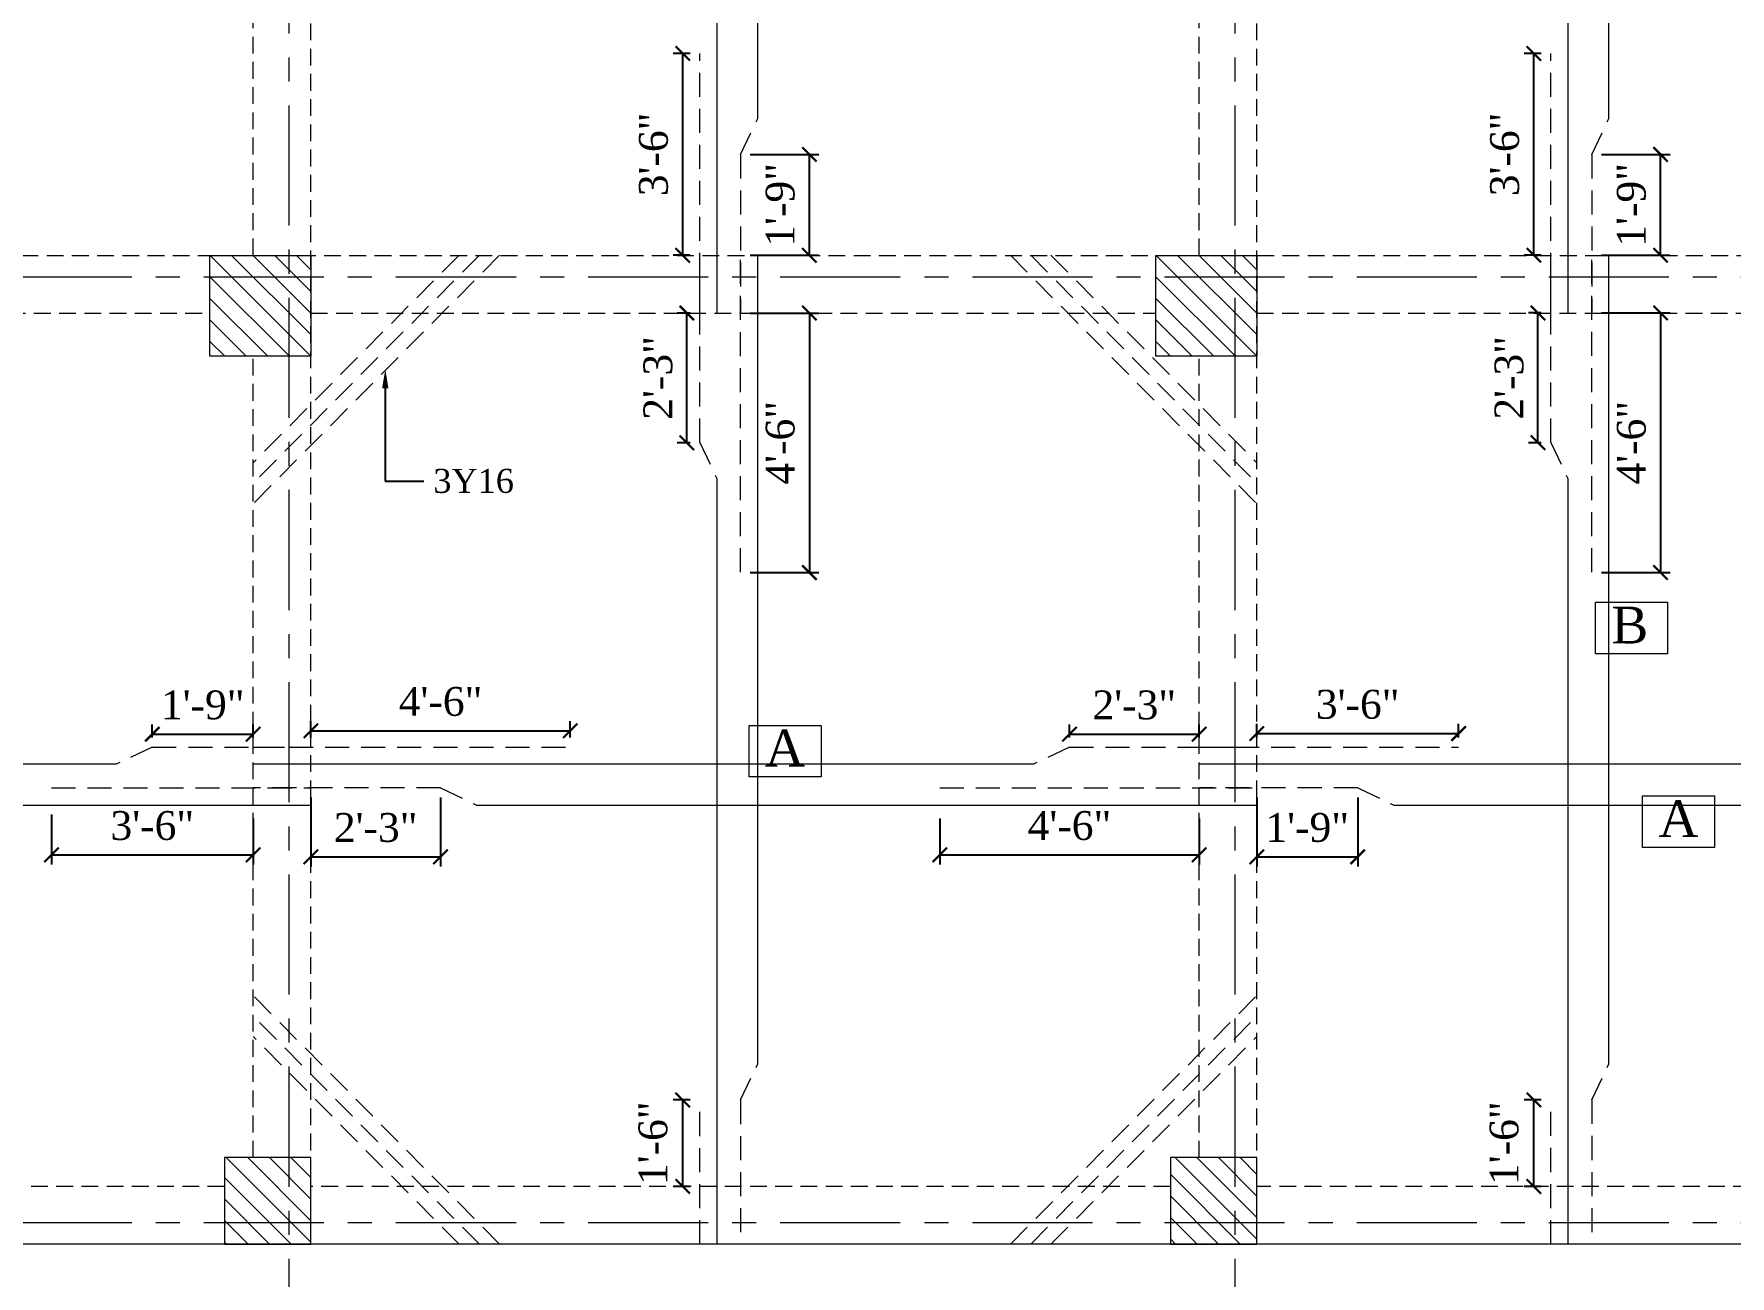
# Model space of a CAD drawing. Header units: feet. Extents: x 36263 to 96584, y 7663 to 35885.
# Drawn here: x 51185.4 to 51538.4, y 17021.7 to 17280.1 of the extents above; entities that cross this region are included whole.
import ezdxf
from ezdxf import colors
from ezdxf.entities.mleader import LeaderData, LeaderLine
from ezdxf.math import Vec2, Vec3

# ---------------------------------------------------------------- set-up
doc = ezdxf.new("R2010")
doc.units = ezdxf.units.FT
doc.linetypes.add('CENTER', pattern=[2, 1.25, -0.25, 0.25, -0.25])
doc.linetypes.add('HIDDEN', pattern=[0.375, 0.25, -0.125])
for name, color, linetype, lineweight in [('Column', 1, 'Continuous', 15), ('Dimension', 2, 'Continuous', 9), ('Hatch', 9, 'Continuous', 9), ('ST Beam', 7, 'Continuous', 20), ('ST GRIDS', 6, 'CENTER', 9), ('ST REINF', 1, 'Continuous', 35)]:
    doc.layers.add(name, color=color, linetype=linetype, lineweight=lineweight)
for name, color, linetype in [('ST DIM', 11, 'Continuous'), ('ST TABLE', 2, 'Continuous'), ('ST TEX', 3, 'Continuous')]:
    doc.layers.add(name, color=color, linetype=linetype)
doc.styles.add('RomanS', font='times.ttf')
doc.dimstyles.new('1-1', dxfattribs={"dimtxt": 9, "dimasz": 5, "dimexe": 6, "dimexo": 6, "dimgap": 3, "dimtad": 1, "dimdec": 1, "dimzin": 0, "dimdsep": 46, "dimlunit": 4, "dimtxsty": 'RomanS', "dimblk": 'ARCHTICK', "dimcen": 0.09, "dimclrd": 256, "dimclre": 256, "dimclrt": 3, "dimadec": 0, "dimazin": 0, "dimtfac": 0.6, "dimtdec": 1, "dimtix": 1, "dimtofl": 0, "dimtmove": 1, "dimatfit": 0, "dimfxl": 1, "dimtolj": 1, "dimtzin": 0, "dimarcsym": 0})
pattern_1 = [(315, (11053.9767, 9), (2.24506403, 2.24506403), [])]

# ---------------------------------------------------------------- blocks, each defined once
blk = doc.blocks.new('_ArchTick')
at = {"color": 0, "const_width": 0.15}
blk.add_lwpolyline([(-0.5, -0.5), (0.5, 0.5)], dxfattribs=at)
blk = doc.blocks.new('*D403')
at = {"layer": 'Defpoints', "color": 0, "transparency": 16777216}
for p in [(51332.46, 17255.07), (51346.78, 17255.07), (51332.46, 17234.07)]:
    blk.add_point(p, dxfattribs=at)
at = {"layer": 'ST DIM', "lineweight": -2, "transparency": 16777216}
for p, q in [((51334.46, 17255.07), (51348.78, 17255.07)), ((51346.78, 17234.07), (51346.78, 17255.07)), ((51334.46, 17234.07), (51348.78, 17234.07))]:
    blk.add_line(p, q, dxfattribs=at)
at = {"layer": 'ST DIM', "lineweight": -2, "transparency": 16777216, "xscale": 3, "yscale": 3, "zscale": 3}
for p, rotation in [((51346.78, 17255.07), 90), ((51346.78, 17234.07), 270)]:
    blk.add_blockref('_ArchTick', p, dxfattribs=dict(at, rotation=rotation))
at = {"layer": 'ST DIM', "color": 3, "lineweight": 9, "transparency": 16777216, "insert": (51340.72, 17244.57), "char_height": 6, "attachment_point": 5, "rotation": 90, "style": 'RomanS'}
blk.add_mtext('\\A1;1\'-9"', dxfattribs=at)
blk = doc.blocks.new('*D425')
at = {"layer": 'Defpoints', "color": 0, "transparency": 16777216}
for p in [(51320.41, 17276.07), (51323.96, 17276.07), (51323.96, 17234.07)]:
    blk.add_point(p, dxfattribs=at)
at = {"layer": 'ST DIM', "lineweight": -2, "transparency": 16777216}
for p, q in [((51321.96, 17276.07), (51318.41, 17276.07)), ((51320.41, 17234.07), (51320.41, 17276.07)), ((51321.96, 17234.07), (51318.41, 17234.07))]:
    blk.add_line(p, q, dxfattribs=at)
at = {"layer": 'ST DIM', "lineweight": -2, "transparency": 16777216, "xscale": 3, "yscale": 3, "zscale": 3}
for p, rotation in [((51320.41, 17276.07), 90), ((51320.41, 17234.07), 270)]:
    blk.add_blockref('_ArchTick', p, dxfattribs=dict(at, rotation=rotation))
at = {"layer": 'ST DIM', "color": 3, "lineweight": 9, "transparency": 16777216, "insert": (51314.35, 17255.07), "char_height": 6, "attachment_point": 5, "rotation": 90, "style": 'RomanS'}
blk.add_mtext('\\A1;3\'-6"', dxfattribs=at)
blk = doc.blocks.new('*D406')
at = {"layer": 'Defpoints', "color": 0, "transparency": 16777216}
for p in [(51509.64, 17255.07), (51523.96, 17255.07), (51509.64, 17234.07)]:
    blk.add_point(p, dxfattribs=at)
at = {"layer": 'ST DIM', "lineweight": -2, "transparency": 16777216}
for p, q in [((51511.64, 17255.07), (51525.96, 17255.07)), ((51523.96, 17234.07), (51523.96, 17255.07)), ((51511.64, 17234.07), (51525.96, 17234.07))]:
    blk.add_line(p, q, dxfattribs=at)
at = {"layer": 'ST DIM', "lineweight": -2, "transparency": 16777216, "xscale": 3, "yscale": 3, "zscale": 3}
for p, rotation in [((51523.96, 17255.07), 90), ((51523.96, 17234.07), 270)]:
    blk.add_blockref('_ArchTick', p, dxfattribs=dict(at, rotation=rotation))
at = {"layer": 'ST DIM', "color": 3, "lineweight": 9, "transparency": 16777216, "insert": (51517.9, 17244.57), "char_height": 6, "attachment_point": 5, "rotation": 90, "style": 'RomanS'}
blk.add_mtext('\\A1;1\'-9"', dxfattribs=at)
blk = doc.blocks.new('*D426')
at = {"layer": 'Defpoints', "color": 0, "transparency": 16777216}
for p in [(51497.59, 17276.07), (51501.14, 17276.07), (51501.14, 17234.07)]:
    blk.add_point(p, dxfattribs=at)
at = {"layer": 'ST DIM', "lineweight": -2, "transparency": 16777216}
for p, q in [((51499.14, 17276.07), (51495.59, 17276.07)), ((51497.59, 17234.07), (51497.59, 17276.07)), ((51499.14, 17234.07), (51495.59, 17234.07))]:
    blk.add_line(p, q, dxfattribs=at)
at = {"layer": 'ST DIM', "lineweight": -2, "transparency": 16777216, "xscale": 3, "yscale": 3, "zscale": 3}
for p, rotation in [((51497.59, 17276.07), 90), ((51497.59, 17234.07), 270)]:
    blk.add_blockref('_ArchTick', p, dxfattribs=dict(at, rotation=rotation))
at = {"layer": 'ST DIM', "color": 3, "lineweight": 9, "transparency": 16777216, "insert": (51491.53, 17255.07), "char_height": 6, "attachment_point": 5, "rotation": 90, "style": 'RomanS'}
blk.add_mtext('\\A1;3\'-6"', dxfattribs=at)
blk = doc.blocks.new('*D441')
at = {"layer": 'Defpoints', "color": 0, "transparency": 16777216}
for p in [(51210, 17131.74), (51231, 17134.42), (51231, 17131.74)]:
    blk.add_point(p, dxfattribs=at)
at = {"layer": 'ST DIM', "lineweight": -2, "transparency": 16777216}
for p, q in [((51210, 17133.74), (51210, 17136.42)), ((51231, 17133.74), (51231, 17136.42)), ((51210, 17134.42), (51231, 17134.42))]:
    blk.add_line(p, q, dxfattribs=at)
at = {"layer": 'ST DIM', "lineweight": -2, "transparency": 16777216, "xscale": 3, "yscale": 3, "zscale": 3, "rotation": 180}
blk.add_blockref('_ArchTick', (51210, 17134.42), dxfattribs=at)
at = {"layer": 'ST DIM', "lineweight": -2, "transparency": 16777216, "xscale": 3, "yscale": 3, "zscale": 3}
blk.add_blockref('_ArchTick', (51231, 17134.42), dxfattribs=at)
at = {"layer": 'ST DIM', "color": 3, "lineweight": 9, "transparency": 16777216, "insert": (51220.5, 17140.49), "char_height": 6, "attachment_point": 5, "style": 'RomanS'}
blk.add_mtext('\\A1;1\'-9"', dxfattribs=at)
blk = doc.blocks.new('*D433')
at = {"layer": 'Defpoints', "color": 0, "transparency": 16777216}
for p in [(51189.01, 17119.68), (51231, 17118.86), (51231, 17109.33)]:
    blk.add_point(p, dxfattribs=at)
at = {"layer": 'ST DIM', "lineweight": -2, "transparency": 16777216}
for p, q in [((51189.01, 17117.68), (51189.01, 17107.33)), ((51231, 17116.86), (51231, 17107.33)), ((51189.01, 17109.33), (51231, 17109.33))]:
    blk.add_line(p, q, dxfattribs=at)
at = {"layer": 'ST DIM', "lineweight": -2, "transparency": 16777216, "xscale": 3, "yscale": 3, "zscale": 3, "rotation": 180}
blk.add_blockref('_ArchTick', (51189.01, 17109.33), dxfattribs=at)
at = {"layer": 'ST DIM', "lineweight": -2, "transparency": 16777216, "xscale": 3, "yscale": 3, "zscale": 3}
blk.add_blockref('_ArchTick', (51231, 17109.33), dxfattribs=at)
at = {"layer": 'ST DIM', "color": 3, "lineweight": 9, "transparency": 16777216, "insert": (51210, 17115.38), "char_height": 6, "attachment_point": 5, "style": 'RomanS'}
blk.add_mtext('\\A1;3\'-6"', dxfattribs=at)
blk = doc.blocks.new('*D434')
at = {"layer": 'Defpoints', "color": 0, "transparency": 16777216}
for p in [(51243, 17123.23), (51270, 17123.23), (51270, 17108.91)]:
    blk.add_point(p, dxfattribs=at)
at = {"layer": 'ST DIM', "lineweight": -2, "transparency": 16777216}
for p, q in [((51243, 17121.23), (51243, 17106.91)), ((51270, 17121.23), (51270, 17106.91)), ((51243, 17108.91), (51270, 17108.91))]:
    blk.add_line(p, q, dxfattribs=at)
at = {"layer": 'ST DIM', "lineweight": -2, "transparency": 16777216, "xscale": 3, "yscale": 3, "zscale": 3, "rotation": 180}
blk.add_blockref('_ArchTick', (51243, 17108.91), dxfattribs=at)
at = {"layer": 'ST DIM', "lineweight": -2, "transparency": 16777216, "xscale": 3, "yscale": 3, "zscale": 3}
blk.add_blockref('_ArchTick', (51270, 17108.91), dxfattribs=at)
at = {"layer": 'ST DIM', "color": 3, "lineweight": 9, "transparency": 16777216, "insert": (51256.5, 17114.97), "char_height": 6, "attachment_point": 5, "style": 'RomanS'}
blk.add_mtext('\\A1;2\'-3"', dxfattribs=at)
blk = doc.blocks.new('*D443')
at = {"layer": 'Defpoints', "color": 0, "transparency": 16777216}
for p in [(51400.92, 17131.74), (51427.92, 17134.42), (51427.92, 17131.74)]:
    blk.add_point(p, dxfattribs=at)
at = {"layer": 'ST DIM', "lineweight": -2, "transparency": 16777216}
for p, q in [((51400.92, 17133.74), (51400.92, 17136.42)), ((51427.92, 17133.74), (51427.92, 17136.42)), ((51400.92, 17134.42), (51427.92, 17134.42))]:
    blk.add_line(p, q, dxfattribs=at)
at = {"layer": 'ST DIM', "lineweight": -2, "transparency": 16777216, "xscale": 3, "yscale": 3, "zscale": 3, "rotation": 180}
blk.add_blockref('_ArchTick', (51400.92, 17134.42), dxfattribs=at)
at = {"layer": 'ST DIM', "lineweight": -2, "transparency": 16777216, "xscale": 3, "yscale": 3, "zscale": 3}
blk.add_blockref('_ArchTick', (51427.92, 17134.42), dxfattribs=at)
at = {"layer": 'ST DIM', "color": 3, "lineweight": 9, "transparency": 16777216, "insert": (51414.42, 17140.48), "char_height": 6, "attachment_point": 5, "style": 'RomanS'}
blk.add_mtext('\\A1;2\'-3"', dxfattribs=at)
blk = doc.blocks.new('*D435')
at = {"layer": 'Defpoints', "color": 0, "transparency": 16777216}
for p in [(51373.93, 17118.86), (51427.92, 17118.86), (51427.92, 17109.33)]:
    blk.add_point(p, dxfattribs=at)
at = {"layer": 'ST DIM', "lineweight": -2, "transparency": 16777216}
for p, q in [((51373.93, 17116.86), (51373.93, 17107.33)), ((51427.92, 17116.86), (51427.92, 17107.33)), ((51373.93, 17109.33), (51427.92, 17109.33))]:
    blk.add_line(p, q, dxfattribs=at)
at = {"layer": 'ST DIM', "lineweight": -2, "transparency": 16777216, "xscale": 3, "yscale": 3, "zscale": 3, "rotation": 180}
blk.add_blockref('_ArchTick', (51373.93, 17109.33), dxfattribs=at)
at = {"layer": 'ST DIM', "lineweight": -2, "transparency": 16777216, "xscale": 3, "yscale": 3, "zscale": 3}
blk.add_blockref('_ArchTick', (51427.92, 17109.33), dxfattribs=at)
at = {"layer": 'ST DIM', "color": 3, "lineweight": 9, "transparency": 16777216, "insert": (51400.92, 17115.38), "char_height": 6, "attachment_point": 5, "style": 'RomanS'}
blk.add_mtext('\\A1;4\'-6"', dxfattribs=at)
blk = doc.blocks.new('*D444')
at = {"layer": 'Defpoints', "color": 0, "transparency": 16777216}
for p in [(51297, 17135.15), (51243, 17131.74), (51297, 17131.74)]:
    blk.add_point(p, dxfattribs=at)
at = {"layer": 'ST DIM', "lineweight": -2, "transparency": 16777216}
for p, q in [((51243, 17133.74), (51243, 17137.15)), ((51243, 17135.15), (51297, 17135.15)), ((51297, 17133.74), (51297, 17137.15))]:
    blk.add_line(p, q, dxfattribs=at)
at = {"layer": 'ST DIM', "lineweight": -2, "transparency": 16777216, "xscale": 3, "yscale": 3, "zscale": 3, "rotation": 180}
blk.add_blockref('_ArchTick', (51243, 17135.15), dxfattribs=at)
at = {"layer": 'ST DIM', "lineweight": -2, "transparency": 16777216, "xscale": 3, "yscale": 3, "zscale": 3}
blk.add_blockref('_ArchTick', (51297, 17135.15), dxfattribs=at)
at = {"layer": 'ST DIM', "color": 3, "lineweight": 9, "transparency": 16777216, "insert": (51270, 17141.2), "char_height": 6, "attachment_point": 5, "style": 'RomanS'}
blk.add_mtext('\\A1;4\'-6"', dxfattribs=at)
blk = doc.blocks.new('*D436')
at = {"layer": 'Defpoints', "color": 0, "transparency": 16777216}
for p in [(51439.92, 17123.23), (51460.92, 17123.23), (51460.92, 17108.91)]:
    blk.add_point(p, dxfattribs=at)
at = {"layer": 'ST DIM', "lineweight": -2, "transparency": 16777216}
for p, q in [((51439.92, 17121.23), (51439.92, 17106.91)), ((51460.92, 17121.23), (51460.92, 17106.91)), ((51439.92, 17108.91), (51460.92, 17108.91))]:
    blk.add_line(p, q, dxfattribs=at)
at = {"layer": 'ST DIM', "lineweight": -2, "transparency": 16777216, "xscale": 3, "yscale": 3, "zscale": 3, "rotation": 180}
blk.add_blockref('_ArchTick', (51439.92, 17108.91), dxfattribs=at)
at = {"layer": 'ST DIM', "lineweight": -2, "transparency": 16777216, "xscale": 3, "yscale": 3, "zscale": 3}
blk.add_blockref('_ArchTick', (51460.92, 17108.91), dxfattribs=at)
at = {"layer": 'ST DIM', "color": 3, "lineweight": 9, "transparency": 16777216, "insert": (51450.42, 17114.98), "char_height": 6, "attachment_point": 5, "style": 'RomanS'}
blk.add_mtext('\\A1;1\'-9"', dxfattribs=at)
blk = doc.blocks.new('*D448')
at = {"layer": 'Defpoints', "color": 0, "transparency": 16777216}
for p in [(51439.92, 17131.74), (51481.92, 17134.55), (51481.92, 17131.74)]:
    blk.add_point(p, dxfattribs=at)
at = {"layer": 'ST DIM', "lineweight": -2, "transparency": 16777216}
for p, q in [((51439.92, 17133.74), (51439.92, 17136.55)), ((51481.92, 17133.74), (51481.92, 17136.55)), ((51439.92, 17134.55), (51481.92, 17134.55))]:
    blk.add_line(p, q, dxfattribs=at)
at = {"layer": 'ST DIM', "lineweight": -2, "transparency": 16777216, "xscale": 3, "yscale": 3, "zscale": 3, "rotation": 180}
blk.add_blockref('_ArchTick', (51439.92, 17134.55), dxfattribs=at)
at = {"layer": 'ST DIM', "lineweight": -2, "transparency": 16777216, "xscale": 3, "yscale": 3, "zscale": 3}
blk.add_blockref('_ArchTick', (51481.92, 17134.55), dxfattribs=at)
at = {"layer": 'ST DIM', "color": 3, "lineweight": 9, "transparency": 16777216, "insert": (51460.92, 17140.61), "char_height": 6, "attachment_point": 5, "style": 'RomanS'}
blk.add_mtext('\\A1;3\'-6"', dxfattribs=at)
blk = doc.blocks.new('*D454')
at = {"layer": 'Defpoints', "color": 0, "transparency": 16777216}
for p in [(51321.27, 17222.06), (51323.96, 17222.06), (51323.96, 17195.06)]:
    blk.add_point(p, dxfattribs=at)
at = {"layer": 'ST DIM', "lineweight": -2, "transparency": 16777216}
for p, q in [((51321.96, 17222.06), (51319.27, 17222.06)), ((51321.27, 17195.06), (51321.27, 17222.06)), ((51321.96, 17195.06), (51319.27, 17195.06))]:
    blk.add_line(p, q, dxfattribs=at)
at = {"layer": 'ST DIM', "lineweight": -2, "transparency": 16777216, "xscale": 3, "yscale": 3, "zscale": 3}
for p, rotation in [((51321.27, 17222.06), 90), ((51321.27, 17195.06), 270)]:
    blk.add_blockref('_ArchTick', p, dxfattribs=dict(at, rotation=rotation))
at = {"layer": 'ST DIM', "color": 3, "lineweight": 9, "transparency": 16777216, "insert": (51315.27, 17208.56), "char_height": 6, "attachment_point": 5, "rotation": 90, "style": 'RomanS'}
blk.add_mtext('\\A1;2\'-3"', dxfattribs=at)
blk = doc.blocks.new('*D455')
at = {"layer": 'Defpoints', "color": 0, "transparency": 16777216}
for p in [(51320.41, 17058.31), (51323.96, 17058.31), (51323.96, 17040.31)]:
    blk.add_point(p, dxfattribs=at)
at = {"layer": 'ST DIM', "lineweight": -2, "transparency": 16777216}
for p, q in [((51321.96, 17058.31), (51318.41, 17058.31)), ((51320.41, 17040.31), (51320.41, 17058.31)), ((51321.96, 17040.31), (51318.41, 17040.31))]:
    blk.add_line(p, q, dxfattribs=at)
at = {"layer": 'ST DIM', "lineweight": -2, "transparency": 16777216, "xscale": 3, "yscale": 3, "zscale": 3}
for p, rotation in [((51320.41, 17058.31), 90), ((51320.41, 17040.31), 270)]:
    blk.add_blockref('_ArchTick', p, dxfattribs=dict(at, rotation=rotation))
at = {"layer": 'ST DIM', "color": 3, "lineweight": 9, "transparency": 16777216, "insert": (51314.24, 17049.31), "char_height": 6, "attachment_point": 5, "rotation": 90, "style": 'RomanS'}
blk.add_mtext('\\A1;1\'-6"', dxfattribs=at)
blk = doc.blocks.new('*D456')
at = {"layer": 'Defpoints', "color": 0, "transparency": 16777216}
for p in [(51332.46, 17222.06), (51332.46, 17168.06), (51346.78, 17168.06)]:
    blk.add_point(p, dxfattribs=at)
at = {"layer": 'ST DIM', "lineweight": -2, "transparency": 16777216}
for p, q in [((51334.46, 17222.06), (51348.78, 17222.06)), ((51346.78, 17222.06), (51346.78, 17168.06)), ((51334.46, 17168.06), (51348.78, 17168.06))]:
    blk.add_line(p, q, dxfattribs=at)
at = {"layer": 'ST DIM', "lineweight": -2, "transparency": 16777216, "xscale": 3, "yscale": 3, "zscale": 3}
for p, rotation in [((51346.78, 17222.06), 90), ((51346.78, 17168.06), 270)]:
    blk.add_blockref('_ArchTick', p, dxfattribs=dict(at, rotation=rotation))
at = {"layer": 'ST DIM', "color": 3, "lineweight": 9, "transparency": 16777216, "insert": (51340.73, 17195.06), "char_height": 6, "attachment_point": 5, "rotation": 90, "style": 'RomanS'}
blk.add_mtext('\\A1;4\'-6"', dxfattribs=at)
blk = doc.blocks.new('*D457')
at = {"layer": 'Defpoints', "color": 0, "transparency": 16777216}
for p in [(51498.45, 17222.07), (51501.14, 17222.07), (51501.14, 17195.07)]:
    blk.add_point(p, dxfattribs=at)
at = {"layer": 'ST DIM', "lineweight": -2, "transparency": 16777216}
for p, q in [((51499.14, 17222.07), (51496.45, 17222.07)), ((51498.45, 17195.07), (51498.45, 17222.07)), ((51499.14, 17195.07), (51496.45, 17195.07))]:
    blk.add_line(p, q, dxfattribs=at)
at = {"layer": 'ST DIM', "lineweight": -2, "transparency": 16777216, "xscale": 3, "yscale": 3, "zscale": 3}
for p, rotation in [((51498.45, 17222.07), 90), ((51498.45, 17195.07), 270)]:
    blk.add_blockref('_ArchTick', p, dxfattribs=dict(at, rotation=rotation))
at = {"layer": 'ST DIM', "color": 3, "lineweight": 9, "transparency": 16777216, "insert": (51492.45, 17208.57), "char_height": 6, "attachment_point": 5, "rotation": 90, "style": 'RomanS'}
blk.add_mtext('\\A1;2\'-3"', dxfattribs=at)
blk = doc.blocks.new('*D458')
at = {"layer": 'Defpoints', "color": 0, "transparency": 16777216}
for p in [(51497.59, 17058.32), (51501.14, 17058.32), (51501.14, 17040.32)]:
    blk.add_point(p, dxfattribs=at)
at = {"layer": 'ST DIM', "lineweight": -2, "transparency": 16777216}
for p, q in [((51499.14, 17058.32), (51495.59, 17058.32)), ((51497.59, 17040.32), (51497.59, 17058.32)), ((51499.14, 17040.32), (51495.59, 17040.32))]:
    blk.add_line(p, q, dxfattribs=at)
at = {"layer": 'ST DIM', "lineweight": -2, "transparency": 16777216, "xscale": 3, "yscale": 3, "zscale": 3}
for p, rotation in [((51497.59, 17058.32), 90), ((51497.59, 17040.32), 270)]:
    blk.add_blockref('_ArchTick', p, dxfattribs=dict(at, rotation=rotation))
at = {"layer": 'ST DIM', "color": 3, "lineweight": 9, "transparency": 16777216, "insert": (51491.42, 17049.32), "char_height": 6, "attachment_point": 5, "rotation": 90, "style": 'RomanS'}
blk.add_mtext('\\A1;1\'-6"', dxfattribs=at)
blk = doc.blocks.new('*D459')
at = {"layer": 'Defpoints', "color": 0, "transparency": 16777216}
for p in [(51509.64, 17222.07), (51509.64, 17168.07), (51523.96, 17168.07)]:
    blk.add_point(p, dxfattribs=at)
at = {"layer": 'ST DIM', "lineweight": -2, "transparency": 16777216}
for p, q in [((51511.64, 17222.07), (51525.96, 17222.07)), ((51523.96, 17222.07), (51523.96, 17168.07)), ((51511.64, 17168.07), (51525.96, 17168.07))]:
    blk.add_line(p, q, dxfattribs=at)
at = {"layer": 'ST DIM', "lineweight": -2, "transparency": 16777216, "xscale": 3, "yscale": 3, "zscale": 3}
for p, rotation in [((51523.96, 17222.07), 90), ((51523.96, 17168.07), 270)]:
    blk.add_blockref('_ArchTick', p, dxfattribs=dict(at, rotation=rotation))
at = {"layer": 'ST DIM', "color": 3, "lineweight": 9, "transparency": 16777216, "insert": (51517.91, 17195.07), "char_height": 6, "attachment_point": 5, "rotation": 90, "style": 'RomanS'}
blk.add_mtext('\\A1;4\'-6"', dxfattribs=at)

msp = doc.modelspace()

# ---------------------------------------------------------------- hatches: boundary and pattern name
at = {"layer": 'Hatch', "lineweight": 9, "transparency": 33554505}
h = msp.add_hatch(dxfattribs=at)
h.set_pattern_fill('ANSI31', color=253, angle=-90)
h.set_pattern_definition([(315, (11211.3687, -511.8048), (2.24506403, 2.24506403), [])])
h.paths.add_polyline_path([(51243, 17234.06), (51222, 17234.06), (51222, 17213.06), (51243, 17213.06)])
h = msp.add_hatch(dxfattribs=at)
h.set_pattern_fill('ANSI31', color=253, angle=-90)
h.set_pattern_definition([(315, (11408.2887, -511.8048), (2.24506403, 2.24506403), [])])
h.paths.add_polyline_path([(51439.92, 17234.06), (51418.92, 17234.06), (51418.92, 17213.06), (51439.92, 17213.06)])
h = msp.add_hatch(dxfattribs=at)
h.set_pattern_fill('ANSI31', color=253, angle=-90)
h.set_pattern_definition(pattern_1)
h.paths.add_polyline_path([(51243, 17028.31), (51243, 17046.31), (51225, 17046.31), (51225, 17028.31)])
h = msp.add_hatch(dxfattribs=at)
h.set_pattern_fill('ANSI31', color=253, angle=-90)
h.set_pattern_definition(pattern_1)
h.paths.add_polyline_path([(51439.92, 17028.31), (51439.92, 17046.31), (51421.92, 17046.31), (51421.92, 17028.31)])

# ---------------------------------------------------------------- linework, layer by layer
at = {"layer": 'Column', "lineweight": 18}
for points in [[(51222, 17234.06), (51243, 17234.06), (51243, 17213.06), (51222, 17213.06)], [(51418.92, 17234.06), (51439.92, 17234.06), (51439.92, 17213.06), (51418.92, 17213.06)], [(51225, 17028.31), (51243, 17028.31), (51243, 17046.31), (51225, 17046.31)], [(51421.92, 17028.31), (51439.92, 17028.31), (51439.92, 17046.31), (51421.92, 17046.31)]]:
    msp.add_lwpolyline(points, close=True, dxfattribs=at)
at = {"layer": 'ST Beam', "linetype": 'HIDDEN', "lineweight": 13, "ltscale": 14}
for p, q in [((51243, 17037.31), (51243, 17930.71)), ((51439.92, 17037.31), (51439.92, 17930.71)), ((51231, 17234.06), (51231, 17370.53)), ((51427.92, 17234.06), (51427.92, 17370.53)), ((50888.76, 17234.06), (51785.16, 17234.06)), ((51085.61, 17222.06), (51222, 17222.06)), ((51243, 17222.06), (51418.92, 17222.06)), ((51439.92, 17222.06), (51576.36, 17222.06)), ((51231, 17046.31), (51231, 17213.06)), ((51427.92, 17046.31), (51427.92, 17213.06)), ((51225, 17040.31), (51085.61, 17040.31)), ((51421.92, 17040.31), (51243, 17040.31)), ((51579.36, 17040.31), (51439.92, 17040.31))]:
    msp.add_line(p, q, dxfattribs=at)
at = {"layer": 'ST Beam', "linetype": 'Continuous', "lineweight": 15, "ltscale": 10}
msp.add_line((51794.16, 17028.31), (50879.76, 17028.31), dxfattribs=at)
at = {"layer": 'ST GRIDS', "color": 251, "lineweight": 13, "ltscale": 20}
for p, q in [((51238.5, 16920.25), (51238.5, 17942.71)), ((51435.42, 16920.25), (51435.42, 17942.71)), ((50780.71, 17229.56), (51794.16, 17229.56)), ((50780.71, 17032.81), (51794.16, 17032.81))]:
    msp.add_line(p, q, dxfattribs=at)
at = {"layer": 'ST REINF', "lineweight": 18}
for p, q in [((51336.02, 17262.57), (51336.02, 17391.55)), ((51513.2, 17262.57), (51513.2, 17391.55)), ((51327.51, 17351.05), (51327.51, 17222.07)), ((51504.69, 17351.05), (51504.69, 17222.07)), ((51336.02, 17065.81), (51336.02, 17234.11)), ((51513.2, 17065.82), (51513.2, 17234.12)), ((51327.51, 17187.61), (51327.51, 17028.31)), ((51504.69, 17187.62), (51504.69, 17028.32)), ((51202.5, 17128.18), (51073.61, 17128.18)), ((51393.42, 17128.18), (51231, 17128.18)), ((51556.82, 17128.18), (51427.92, 17128.18)), ((51114.11, 17119.68), (51243, 17119.68)), ((51277.5, 17119.68), (51439.92, 17119.68)), ((51468.42, 17119.68), (51597.32, 17119.68))]:
    msp.add_line(p, q, dxfattribs=at)
at = {"layer": 'ST REINF', "linetype": 'HIDDEN', "lineweight": 18, "ltscale": 20}
for p, q in [((51323.96, 17222.07), (51323.96, 17276.07)), ((51501.14, 17222.07), (51501.14, 17276.07)), ((51332.46, 17255.07), (51336.02, 17262.57)), ((51509.64, 17255.07), (51513.2, 17262.57)), ((51332.46, 17255.07), (51332.46, 17222.07)), ((51509.64, 17255.07), (51509.64, 17222.07)), ((51273.85, 17234.11), (51231, 17190.91)), ((51278.08, 17234.11), (51231, 17186.65)), ((51282.3, 17234.11), (51231, 17182.39)), ((51323.96, 17195.11), (51323.96, 17234.11)), ((51332.46, 17168.11), (51332.46, 17234.11)), ((51388.62, 17234.11), (51439.92, 17182.39)), ((51392.85, 17234.11), (51439.92, 17186.65)), ((51397.07, 17234.11), (51439.92, 17190.91)), ((51501.14, 17195.12), (51501.14, 17234.12)), ((51509.64, 17168.12), (51509.64, 17234.12)), ((51323.96, 17195.11), (51327.51, 17187.61)), ((51501.14, 17195.12), (51504.69, 17187.62)), ((51210, 17131.74), (51202.5, 17128.18)), ((51210, 17131.74), (51243, 17131.74)), ((51231, 17131.74), (51297, 17131.74)), ((51400.92, 17131.74), (51393.42, 17128.18)), ((51400.92, 17131.74), (51439.92, 17131.74)), ((51427.92, 17131.74), (51481.92, 17131.74)), ((51189.01, 17123.23), (51243.01, 17123.23)), ((51270, 17123.23), (51231, 17123.23)), ((51270, 17123.23), (51277.5, 17119.68)), ((51373.93, 17123.23), (51439.93, 17123.23)), ((51460.92, 17123.23), (51427.92, 17123.23)), ((51460.92, 17123.23), (51468.42, 17119.68)), ((51282.3, 17028.31), (51231, 17080.02)), ((51388.62, 17028.31), (51439.92, 17080.02)), ((51278.08, 17028.31), (51231, 17075.76)), ((51392.85, 17028.31), (51439.92, 17075.76)), ((51273.85, 17028.31), (51231, 17071.5)), ((51397.07, 17028.31), (51439.92, 17071.5)), ((51332.46, 17058.31), (51336.02, 17065.81)), ((51509.64, 17058.32), (51513.2, 17065.82)), ((51323.96, 17028.31), (51323.96, 17058.31)), ((51332.46, 17058.31), (51332.46, 17028.31)), ((51501.14, 17028.32), (51501.14, 17058.32)), ((51509.64, 17058.32), (51509.64, 17028.32))]:
    msp.add_line(p, q, dxfattribs=at)
at = {"layer": 'ST TABLE', "color": 2, "lineweight": 9}
for points in [[(51510.42, 17161.87), (51525.4, 17161.87), (51525.4, 17151.15), (51510.42, 17151.15)], [(51334.22, 17136.26), (51349.2, 17136.26), (51349.2, 17125.54), (51334.22, 17125.54)], [(51520.24, 17121.59), (51535.22, 17121.59), (51535.22, 17110.87), (51520.24, 17110.87)]]:
    msp.add_lwpolyline(points, close=True, dxfattribs=at)

# ---------------------------------------------------------------- texts
at = {"layer": 'ST TEX', "color": 3, "lineweight": 9, "transparency": 33554684, "style": 'RomanS'}
for s, p in [('B', (51513.71, 17153.31)), ('A', (51337.51, 17127.7)), ('A', (51523.53, 17113.03))]:
    msp.add_text(s, height=7.65, dxfattribs=at).set_placement(p)

# ---------------------------------------------------------------- dimensions: what is measured, and where the dimension line sits
at = {"layer": 'ST DIM', "lineweight": 9}
for base, p1, p2, picture, middle in [((51320.41, 17276.07), (51323.96, 17234.07), (51323.96, 17276.07), '*D425', (51314.35, 17255.07)), ((51497.59, 17276.07), (51501.14, 17234.07), (51501.14, 17276.07), '*D426', (51491.53, 17255.07)), ((51346.78, 17168.06), (51332.46, 17222.06), (51332.46, 17168.06), '*D456', (51340.73, 17195.06)), ((51523.96, 17168.07), (51509.64, 17222.07), (51509.64, 17168.07), '*D459', (51517.91, 17195.07))]:
    dim = msp.add_linear_dim(base=base, p1=p1, p2=p2, angle=90, dimstyle='1-1', override={"dimtxt": 6, "dimasz": 3, "dimexe": 2, "dimexo": 2, "dimpost": '\\X'}, dxfattribs=at)
    dim.commit()
    dim.dimension.update_dxf_attribs({"geometry": picture, "text_midpoint": middle})
for base, p1, p2, picture, middle in [((51346.78, 17255.07), (51332.46, 17234.07), (51332.46, 17255.07), '*D403', (51346.78, 17244.57)), ((51523.96, 17255.07), (51509.64, 17234.07), (51509.64, 17255.07), '*D406', (51523.96, 17244.57)), ((51321.27, 17222.06), (51323.96, 17195.06), (51323.96, 17222.06), '*D454', (51321.32, 17208.56)), ((51498.45, 17222.07), (51501.14, 17195.07), (51501.14, 17222.07), '*D457', (51498.5, 17208.57)), ((51320.41, 17058.31), (51323.96, 17040.31), (51323.96, 17058.31), '*D455', (51320.29, 17049.31)), ((51497.59, 17058.32), (51501.14, 17040.32), (51501.14, 17058.32), '*D458', (51497.47, 17049.32))]:
    dim = msp.add_linear_dim(base=base, p1=p1, p2=p2, angle=90, dimstyle='1-1', override={"dimtxt": 6, "dimasz": 3, "dimexe": 2, "dimexo": 2, "dimpost": '\\X'}, dxfattribs=at)
    dim.commit()
    dim.dimension.update_dxf_attribs({"geometry": picture, "text_midpoint": middle, "dimtype": 160})
for base, p1, p2, picture, middle in [((51231, 17134.42), (51210, 17131.74), (51231, 17131.74), '*D441', (51220.5, 17134.42)), ((51270, 17108.91), (51243, 17123.23), (51270, 17123.23), '*D434', (51256.5, 17108.91)), ((51460.92, 17108.91), (51439.92, 17123.23), (51460.92, 17123.23), '*D436', (51450.42, 17108.91))]:
    dim = msp.add_linear_dim(base=base, p1=p1, p2=p2, dimstyle='1-1', override={"dimtxt": 6, "dimasz": 3, "dimexe": 2, "dimexo": 2, "dimpost": '\\X'}, dxfattribs=at)
    dim.commit()
    dim.dimension.update_dxf_attribs({"geometry": picture, "text_midpoint": middle, "dimtype": 160})
for base, p1, p2, picture, middle in [((51297, 17135.15), (51243, 17131.74), (51297, 17131.74), '*D444', (51270, 17141.2)), ((51427.92, 17134.42), (51400.92, 17131.74), (51427.92, 17131.74), '*D443', (51414.42, 17140.48)), ((51481.92, 17134.55), (51439.92, 17131.74), (51481.92, 17131.74), '*D448', (51460.92, 17140.61)), ((51231, 17109.33), (51189.01, 17119.68), (51231, 17118.86), '*D433', (51210, 17115.38)), ((51427.92, 17109.33), (51373.93, 17118.86), (51427.92, 17118.86), '*D435', (51400.92, 17115.38))]:
    dim = msp.add_linear_dim(base=base, p1=p1, p2=p2, dimstyle='1-1', override={"dimtxt": 6, "dimasz": 3, "dimexe": 2, "dimexo": 2, "dimpost": '\\X'}, dxfattribs=at)
    dim.commit()
    dim.dimension.update_dxf_attribs({"geometry": picture, "text_midpoint": middle})

# ---------------------------------------------------------------- leaders
at = {"layer": 'Dimension'}
ml = msp.add_multileader_mtext('Standard', dxfattribs=at)
ml.set_content('3Y16', color=256, style='RomanS')
ml.set_leader_properties()
ml.build(insert=Vec2(0, 0))
ctx = ml.context
ctx.base_point, ctx.char_height, ctx.plane_origin = Vec3(51266.5, 17187.09), 5, Vec3(51258.5, 17210.38)
notes = []
notes.append((ctx, [(0, (1, 1, 0), (51258.5, 17187.09), (1, 0), 8, [(0, [(51258.5, 17210.38)], 0, [])])]))
ctx.mtext.insert, ctx.mtext.flow_direction = Vec3(51268.5, 17189.64), 5
for ctx, leaders in notes:
    for number, flags, end, landing, length, lines in leaders:
        leader = LeaderData()
        leader.index, (leader.has_last_leader_line, leader.has_dogleg_vector, leader.attachment_direction) = number, flags
        leader.last_leader_point, leader.dogleg_vector, leader.dogleg_length = Vec3(end), Vec3(landing), length
        for number, points, colour, breaks in lines:
            line = LeaderLine()
            line.index, line.vertices, line.color, line.breaks = number, Vec3.list(points), colors.encode_raw_color(colour), breaks
            leader.lines.append(line)
        ctx.leaders.append(leader)

doc.saveas('drawing.dxf')
